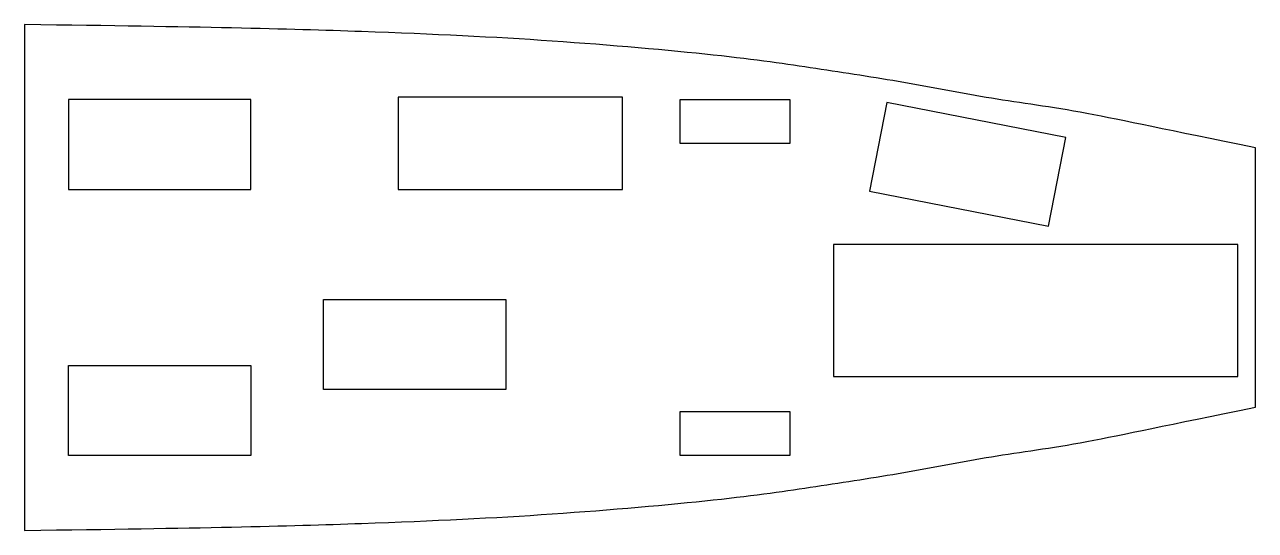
# Model space of a CAD drawing. Extents: x 8 to 288, y 7 to 122.
import ezdxf

# ---------------------------------------------------------------- set-up
doc = ezdxf.new("R2010")
doc.units = 0
doc.layers.add('Calque_1', color=7, linetype='CONTINUOUS')

msp = doc.modelspace()

# ---------------------------------------------------------------- linework, layer by layer
at = {"layer": 'Calque_1', "color": 7}
for p, q in [((8.166666, 121.75595), (8.166666, 6.75595)), ((59.666666, 104.75595), (18.166666, 104.75595)), ((18.166666, 104.75595), (18.166666, 84.25595)), ((59.666666, 84.25595), (59.666666, 104.75595)), ((144.166666, 105.25595), (93.166666, 105.25595)), ((93.166666, 105.25595), (93.166666, 84.25595)), ((144.166666, 84.25595), (144.166666, 105.25595)), ((157.269146, 104.75595), (182.269146, 104.75595)), ((157.269146, 94.75595), (157.269146, 104.75595)), ((182.269146, 104.75595), (182.269146, 94.75595)), ((204.341906, 104.023943), (200.406696, 83.905192)), ((245.070106, 96.057541), (204.341906, 104.023943)), ((241.134896, 75.938791), (245.070106, 96.057541)), ((182.269146, 94.75595), (157.269146, 94.75595)), ((288.166666, 34.75595), (288.166666, 93.75595)), ((18.166666, 84.25595), (59.666666, 84.25595)), ((93.166666, 84.25595), (144.166666, 84.25595)), ((200.406696, 83.905192), (241.134896, 75.938791)), ((192.179326, 71.780815), (192.179326, 41.780815)), ((284.179326, 71.780815), (192.179326, 71.780815)), ((284.179326, 41.780815), (284.179326, 71.780815)), ((76.166666, 59.25595), (117.666666, 59.25595)), ((76.166666, 38.75595), (76.166666, 59.25595)), ((117.666666, 59.25595), (117.666666, 38.75595)), ((18.166666, 44.25595), (59.666666, 44.25595)), ((18.166666, 23.75595), (18.166666, 44.25595)), ((59.666666, 44.25595), (59.666666, 23.75595)), ((192.179326, 41.780815), (284.179326, 41.780815)), ((117.666666, 38.75595), (76.166666, 38.75595)), ((157.269146, 33.75595), (182.269146, 33.75595)), ((157.269146, 23.75595), (157.269146, 33.75595)), ((182.269146, 33.75595), (182.269146, 23.75595)), ((59.666666, 23.75595), (18.166666, 23.75595)), ((182.269146, 23.75595), (157.269146, 23.75595))]:
    msp.add_line(p, q, dxfattribs=at)
for points in [[(84.833333, 120.172617), (68.166666, 120.75595), (48.166666, 121.25595), (8.166666, 121.75595)], [(128.166666, 118.00595), (114.833336, 118.922617), (101.499999, 119.589283), (84.833333, 120.172617)], [(164.833336, 114.839283), (154.833336, 115.922617), (141.499996, 117.089283), (128.166666, 118.00595)], [(188.166666, 111.75595), (181.499996, 112.75595), (174.833336, 113.75595), (164.833336, 114.839283)], [(208.166666, 108.589283), (201.499996, 109.75595), (194.833336, 110.75595), (188.166666, 111.75595)], [(228.166666, 105.00595), (221.499996, 106.089283), (214.833336, 107.422617), (208.166666, 108.589283)], [(249.833336, 101.547617), (241.499996, 103.089283), (234.833336, 103.922617), (228.166666, 105.00595)], [(288.166666, 93.75595), (268.166666, 97.75595), (258.166666, 100.00595), (249.833336, 101.547617)], [(249.833336, 26.964283), (258.166666, 28.50595), (268.166666, 30.75595), (288.166666, 34.75595)], [(228.166666, 23.50595), (234.833336, 24.589283), (241.499996, 25.422617), (249.833336, 26.964283)], [(208.166666, 19.922617), (214.833336, 21.089283), (221.499996, 22.422617), (228.166666, 23.50595)], [(188.166666, 16.75595), (194.833336, 17.75595), (201.499996, 18.75595), (208.166666, 19.922617)], [(164.833336, 13.672617), (174.833336, 14.75595), (181.499996, 15.75595), (188.166666, 16.75595)], [(128.166666, 10.50595), (141.499996, 11.422617), (154.833336, 12.589283), (164.833336, 13.672617)], [(84.833333, 8.339283), (101.499999, 8.922617), (114.833336, 9.589283), (128.166666, 10.50595)], [(8.166666, 6.75595), (48.166666, 7.25595), (68.166666, 7.75595), (84.833333, 8.339283)]]:
    msp.add_open_spline(points, degree=3, dxfattribs=at)

doc.saveas('drawing.dxf')
